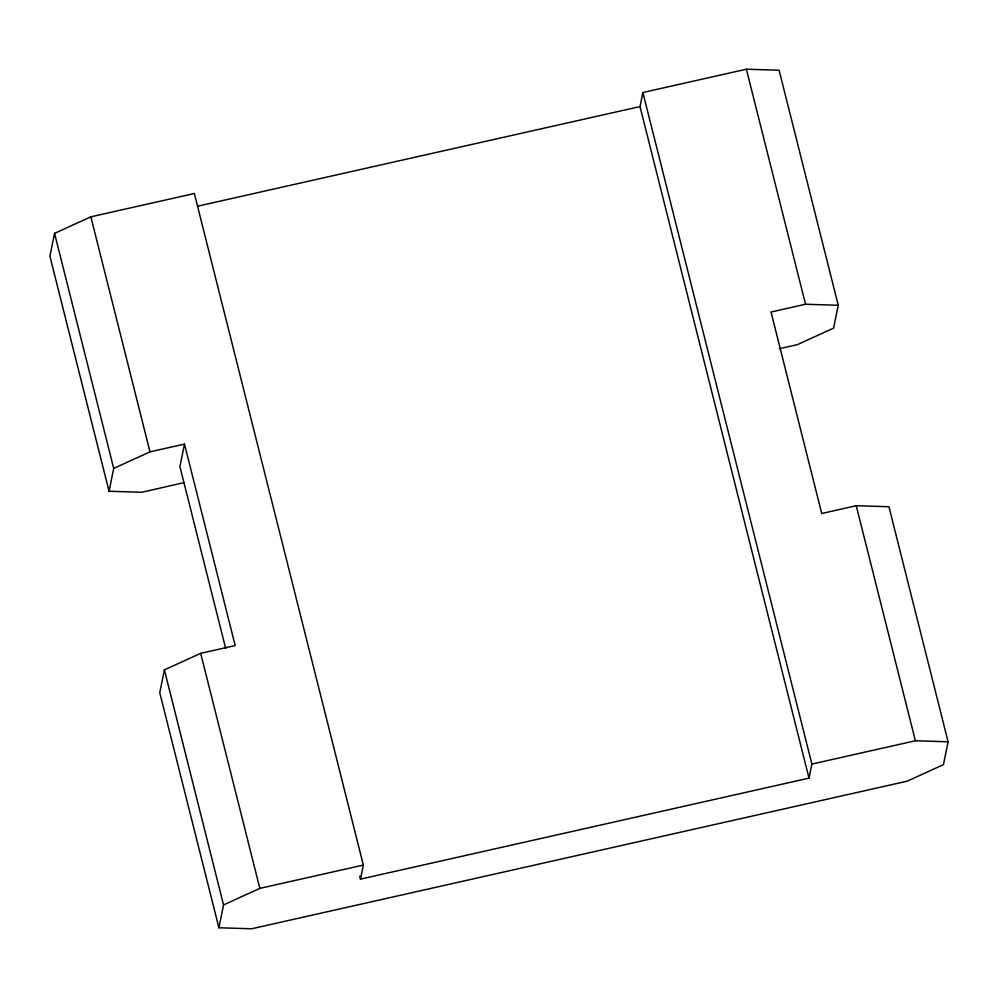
<?xml version="1.0" encoding="UTF-8"?>
<svg xmlns="http://www.w3.org/2000/svg" width="998" height="998" viewBox="0 0 998 998"><rect width="100%" height="100%" fill="white"/><g stroke="black" fill="none" stroke-linecap="round" stroke-linejoin="round"><path stroke-width="1.5" d="M779.313 348.726L797.315 344.672L833.604 328.117L838.245 305.276L779.089 70.234L746.379 69.211L642.874 92.515L811.873 764.081L809.016 778.128L360.49 879.126L363.347 865.066L194.348 193.512L90.843 216.816L54.553 233.37L49.9 256.212L109.056 491.253L141.766 492.276L183.794 482.683M109.056 491.253L113.697 468.411L54.553 233.37M113.697 468.411L149.987 451.857L184.493 444.098L179.914 466.602L225.698 648.525M184.493 444.098L235.191 645.556L200.685 653.328L164.396 669.883L159.755 692.724L218.911 927.766L251.621 928.789L907.157 781.185L943.447 764.63L948.1 741.788L888.944 506.747L856.234 505.724L821.728 513.496L771.03 312.025L805.536 304.253L838.245 305.276M218.911 927.766L223.552 904.924L164.396 669.883M809.016 778.128L640.017 106.574L642.874 92.515M223.552 904.924L259.842 888.37L363.347 865.066M197.567 206.199L640.017 106.574M811.873 764.081L915.391 740.765L948.1 741.788M746.379 69.211L805.536 304.253M856.234 505.724L915.391 740.765M359.729 876.107L360.49 879.126M90.843 216.816L149.987 451.857M200.685 653.328L259.842 888.37"/></g></svg>
